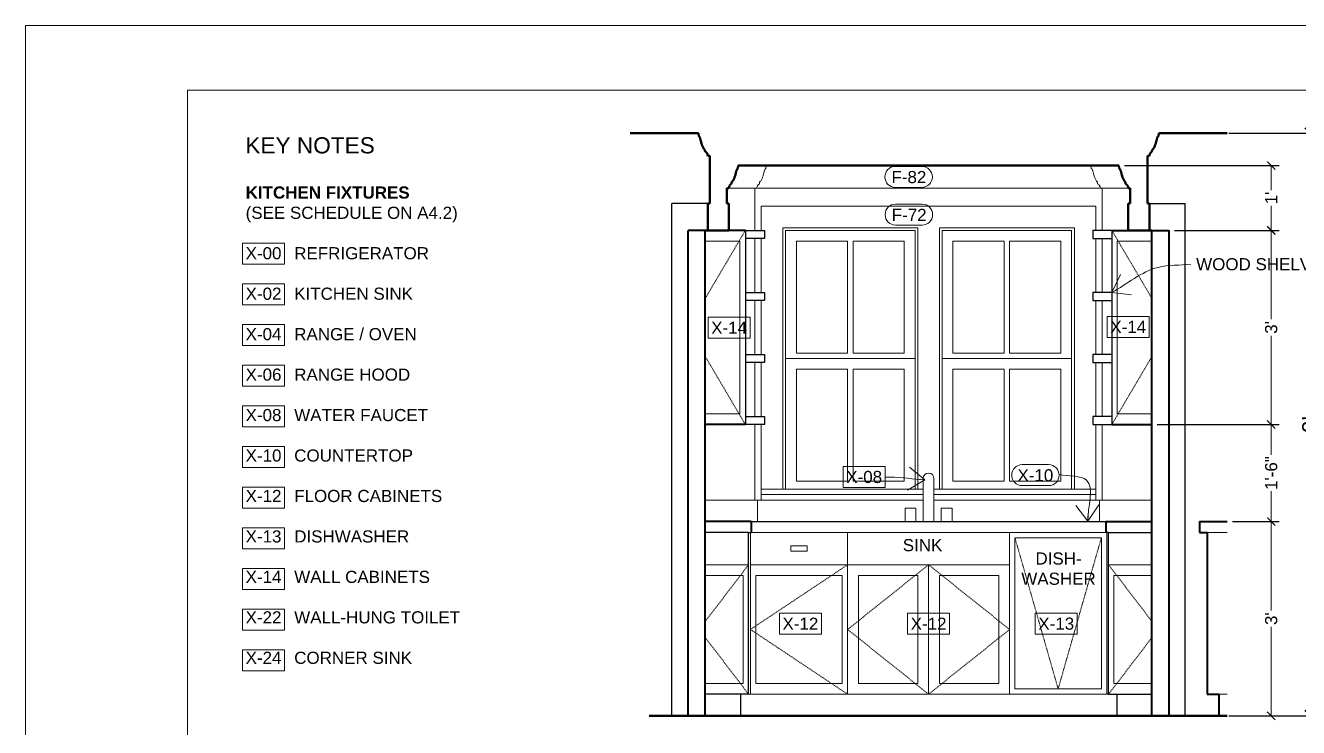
# Model space of a CAD drawing. Header units: inches. Extents: x -4969 to 16721, y 2489 to 24693.
# Drawn here: x 2466 to 2701.8, y 4000.3 to 4130.5 of the extents above; entities that cross this region are included whole.
import ezdxf

# ---------------------------------------------------------------- set-up
doc = ezdxf.new("R2010")
doc.units = ezdxf.units.IN
doc.header["$MEASUREMENT"] = 0
doc.linetypes.add('DASHED2', pattern=[0.375, 0.25, -0.125])
doc.layers.get('0').update_dxf_attribs({"lineweight": 5})
doc.layers.add('0-NPLT', color=1, linetype='Continuous', plot=False)
for name, color, linetype, lineweight in [('1', 1, 'Continuous', 9), ('2', 6, 'Continuous', 20), ('3', 3, 'Continuous', 30), ('4', 2, 'Continuous', 40), ('5', 4, 'Continuous', 50), ('A-DIMSx', 7, 'Continuous', 9), ('A-SYMB', 7, 'Continuous', 20), ('A-TEXTx', 7, 'Continuous', 20)]:
    doc.layers.add(name, color=color, linetype=linetype, lineweight=lineweight)
doc.styles.get("Standard").update_dxf_attribs({"font": 'Arial.ttf'})
doc.dimstyles.get("Standard").update_dxf_attribs({"dimtxt": 3, "dimasz": 2, "dimexe": 0.03125, "dimexo": 0.0625, "dimgap": 0.03125, "dimtad": 0, "dimtoh": 1, "dimdec": 4, "dimlfac": 0.99985, "dimzin": 0, "dimdsep": 46, "dimlunit": 4, "dimtxsty": 'Standard', "dimblk": 'ARCHTICK', "dimblk1": 'ARCHTICK', "dimblk2": 'ARCHTICK', "dimcen": 0.09, "dimclrt": 256, "dimadec": 0, "dimazin": 0, "dimtfac": 1, "dimtdec": 4, "dimtofl": 0, "dimtmove": 0, "dimatfit": 3, "dimfxl": 1, "dimtolj": 1, "dimtzin": 0, "dimarcsym": 0})

# ---------------------------------------------------------------- blocks, each defined once
blk = doc.blocks.new('CALLOUT - EQUIPMENT')
at = {"layer": 'A-SYMB', "lineweight": 20, "ltscale": 0.1}
for p, q in [((6507.92, 5642.87), (6523.51, 5642.87)), ((6507.92, 5635.08), (6507.92, 5642.87)), ((6523.51, 5635.08), (6523.51, 5642.87)), ((6523.51, 5635.08), (6507.92, 5635.08))]:
    blk.add_line(p, q, dxfattribs=at)
blk = doc.blocks.new('BORDER 11X17')
at = {"layer": '0-NPLT', "lineweight": 9, "ltscale": 0.1}
blk.add_lwpolyline([(29864.74, -10461.77), (29048.74, -10461.77), (29048.74, -10989.77), (29864.74, -10989.77), (29864.74, -10461.77)], dxfattribs=at)
blk.add_lwpolyline([(29792.74, -10473.77), (29078.74, -10473.77), (29078.74, -10977.77), (29792.74, -10977.77)], close=True, dxfattribs=at)
blk = doc.blocks.new('_ArchTick')
at = {"color": 0, "linetype": 'ByBlock', "lineweight": 0, "const_width": 0.15}
blk.add_lwpolyline([(-0.5, -0.5), (0.5, 0.5)], dxfattribs=at)
blk = doc.blocks.new('*D628')
at = {"layer": 'A-DIMSx', "color": 0, "lineweight": -2, "ltscale": 0.1, "transparency": 16777216}
for p, q in [((2691.58, 4038.5), (2698.28, 4038.5)), ((2691.58, 4002.5), (2698.28, 4002.5))]:
    blk.add_line(p, q, dxfattribs=at)
at = {"layer": 'A-DIMSx', "color": 0, "lineweight": 5, "ltscale": 0.1, "transparency": 16777216}
for p, q in [((2696.78, 4038.5), (2696.78, 4022.04)), ((2696.78, 4002.5), (2696.78, 4018.97))]:
    blk.add_line(p, q, dxfattribs=at)
at = {"layer": 'Defpoints', "color": 0, "ltscale": 0.1, "transparency": 16777216}
for p in [(2690.58, 4038.5), (2696.78, 4038.5), (2690.58, 4002.5)]:
    blk.add_point(p, dxfattribs=at)
at = {"layer": 'A-DIMSx', "color": 0, "lineweight": 5, "ltscale": 0.1, "transparency": 16777216, "xscale": 1.5, "yscale": 1.5, "zscale": 1.5}
for p, rotation in [((2696.78, 4038.5), 90), ((2696.78, 4002.5), 270)]:
    blk.add_blockref('_ArchTick', p, dxfattribs=dict(at, rotation=rotation))
at = {"layer": 'A-DIMSx', "ltscale": 0.1, "transparency": 16777216, "insert": (2696.78, 4020.5), "char_height": 2.25, "attachment_point": 5, "rotation": 90}
blk.add_mtext("\\A1;3'", dxfattribs=at)
blk = doc.blocks.new('*D629')
at = {"layer": 'A-DIMSx', "color": 0, "lineweight": -2, "ltscale": 0.1, "transparency": 16777216}
for p, q in [((2675.67, 4056.5), (2698.28, 4056.5)), ((2689.6, 4038.5), (2698.28, 4038.5))]:
    blk.add_line(p, q, dxfattribs=at)
at = {"layer": 'A-DIMSx', "color": 0, "lineweight": 5, "ltscale": 0.1, "transparency": 16777216}
for p, q in [((2696.78, 4056.5), (2696.78, 4050.89)), ((2696.78, 4038.5), (2696.78, 4044.12))]:
    blk.add_line(p, q, dxfattribs=at)
at = {"layer": 'Defpoints', "color": 0, "ltscale": 0.1, "transparency": 16777216}
for p in [(2674.67, 4056.5), (2696.78, 4056.5), (2688.6, 4038.5)]:
    blk.add_point(p, dxfattribs=at)
at = {"layer": 'A-DIMSx', "color": 0, "lineweight": 5, "ltscale": 0.1, "transparency": 16777216, "xscale": 1.5, "yscale": 1.5, "zscale": 1.5}
for p, rotation in [((2696.78, 4056.5), 90), ((2696.78, 4038.5), 270)]:
    blk.add_blockref('_ArchTick', p, dxfattribs=dict(at, rotation=rotation))
at = {"layer": 'A-DIMSx', "ltscale": 0.1, "transparency": 16777216, "insert": (2696.78, 4047.5), "char_height": 2.25, "attachment_point": 5, "rotation": 90}
blk.add_mtext('\\A1;1\'-6"', dxfattribs=at)
blk = doc.blocks.new('*D630')
at = {"layer": 'A-DIMSx', "color": 0, "lineweight": -2, "ltscale": 0.1, "transparency": 16777216}
for p, q in [((2678.86, 4092.5), (2698.28, 4092.5)), ((2675.67, 4056.5), (2698.28, 4056.5))]:
    blk.add_line(p, q, dxfattribs=at)
at = {"layer": 'A-DIMSx', "color": 0, "lineweight": 5, "ltscale": 0.1, "transparency": 16777216}
for p, q in [((2696.78, 4092.5), (2696.78, 4076.04)), ((2696.78, 4056.5), (2696.78, 4072.97))]:
    blk.add_line(p, q, dxfattribs=at)
at = {"layer": 'Defpoints', "color": 0, "ltscale": 0.1, "transparency": 16777216}
for p in [(2677.86, 4092.5), (2696.78, 4092.5), (2674.67, 4056.5)]:
    blk.add_point(p, dxfattribs=at)
at = {"layer": 'A-DIMSx', "color": 0, "lineweight": 5, "ltscale": 0.1, "transparency": 16777216, "xscale": 1.5, "yscale": 1.5, "zscale": 1.5}
for p, rotation in [((2696.78, 4092.5), 90), ((2696.78, 4056.5), 270)]:
    blk.add_blockref('_ArchTick', p, dxfattribs=dict(at, rotation=rotation))
at = {"layer": 'A-DIMSx', "ltscale": 0.1, "transparency": 16777216, "insert": (2696.78, 4074.5), "char_height": 2.25, "attachment_point": 5, "rotation": 90}
blk.add_mtext("\\A1;3'", dxfattribs=at)
blk = doc.blocks.new('CALLOUT - FINISHES')
at = {"layer": 'A-SYMB', "lineweight": 20, "ltscale": 0.1}
for p, q in [((6510.71, 5650.46), (6520.5, 5650.46)), ((6520.5, 5642.67), (6510.71, 5642.67))]:
    blk.add_line(p, q, dxfattribs=at)
for centre, start, end in [((6510.71, 5646.57), 90, 270), ((6520.5, 5646.57), 270, 90)]:
    blk.add_arc(centre, 3.9, start, end, dxfattribs=at)
blk = doc.blocks.new('*D632')
at = {"layer": 'A-DIMSx', "color": 0, "lineweight": -2, "ltscale": 0.25, "transparency": 16777216}
for p, q in [((2669.58, 4104.5), (2698.28, 4104.5)), ((2678.86, 4092.5), (2698.28, 4092.5))]:
    blk.add_line(p, q, dxfattribs=at)
at = {"layer": 'A-DIMSx', "color": 0, "lineweight": 5, "ltscale": 0.25, "transparency": 16777216}
for p, q in [((2696.78, 4104.5), (2696.78, 4099.93)), ((2696.78, 4092.5), (2696.78, 4097.07))]:
    blk.add_line(p, q, dxfattribs=at)
at = {"layer": 'Defpoints', "color": 0, "ltscale": 0.25, "transparency": 16777216}
for p in [(2668.58, 4104.5), (2696.78, 4104.5), (2677.86, 4092.5)]:
    blk.add_point(p, dxfattribs=at)
at = {"layer": 'A-DIMSx', "color": 0, "lineweight": 5, "ltscale": 0.25, "transparency": 16777216, "xscale": 1.5, "yscale": 1.5, "zscale": 1.5}
for p, rotation in [((2696.78, 4104.5), 90), ((2696.78, 4092.5), 270)]:
    blk.add_blockref('_ArchTick', p, dxfattribs=dict(at, rotation=rotation))
at = {"layer": 'A-DIMSx', "ltscale": 0.25, "transparency": 16777216, "insert": (2696.78, 4098.5), "char_height": 2.25, "attachment_point": 5, "rotation": 90}
blk.add_mtext("\\A1;1'", dxfattribs=at)
blk = doc.blocks.new('*D633')
at = {"color": 0, "lineweight": -2, "ltscale": 0.25, "transparency": 16777216}
for p, q in [((2688.92, 4110.5), (2704.06, 4110.5)), ((2704.03, 4110.5), (2704.03, 4057.91)), ((2704.03, 4002.5), (2704.03, 4055.09)), ((2688.92, 4002.5), (2704.06, 4002.5))]:
    blk.add_line(p, q, dxfattribs=at)
at = {"layer": 'Defpoints', "color": 0, "ltscale": 0.25, "transparency": 16777216}
for p in [(2688.86, 4110.5), (2688.86, 4002.5), (2704.03, 4002.5)]:
    blk.add_point(p, dxfattribs=at)
at = {"color": 0, "lineweight": -2, "ltscale": 0.25, "transparency": 16777216, "xscale": 2, "yscale": 2, "zscale": 2}
for p, rotation in [((2704.03, 4110.5), 90), ((2704.03, 4002.5), 270)]:
    blk.add_blockref('_ArchTick', p, dxfattribs=dict(at, rotation=rotation))
at = {"ltscale": 0.25, "transparency": 16777216, "insert": (2704.03, 4056.5), "char_height": 3, "attachment_point": 5, "rotation": 90}
blk.add_mtext("\\A1;9'", dxfattribs=at)

msp = doc.modelspace()

# ---------------------------------------------------------------- linework, layer by layer
at = {"ltscale": 0.25}
msp.add_line((2687.0490596, 4006.5008975), (2688.6046383, 4006.5008975), dxfattribs=at)
at = {"layer": '1'}
for p, q in [((2603.1723538, 4103.9451077), (2603.2253087, 4104.5008975)), ((2663.4455325, 4103.9451077), (2663.3925776, 4104.5008975)), ((2602.0100007, 4101.1587102), (2602.0100007, 4101.4316501)), ((2664.6078856, 4101.1587102), (2664.6078856, 4101.4316501)), ((2601.1282264, 4100.3298313), (2601.4997442, 4100.3298313)), ((2665.1181421, 4100.3298313), (2601.4997442, 4100.3298313)), ((2665.4896599, 4100.3298313), (2665.1181421, 4100.3298313)), ((2664.3089148, 4096.9836703), (2602.3089292, 4096.9991261)), ((2602.3089736, 4096.9836703), (2602.3089736, 4092.5008975)), ((2664.3089148, 4096.9836703), (2664.3089148, 4092.5008975)), ((2631.3089148, 4092.9966543), (2606.3089148, 4092.9952411)), ((2606.3089148, 4092.9952411), (2606.3089148, 4044.5009481)), ((2631.3089148, 4092.9966543), (2631.3089148, 4044.500927)), ((2660.3089148, 4092.9966543), (2635.3089148, 4092.9952411)), ((2635.3089148, 4092.9952411), (2635.3089148, 4044.5009481)), ((2660.3089148, 4092.9966543), (2660.3089148, 4044.500927)), ((2602.3089736, 4091.0008975), (2602.3089736, 4081.0008975)), ((2608.8089148, 4069.7457919), (2608.8089148, 4090.4957919)), ((2618.3089148, 4090.4957919), (2608.8089148, 4090.4957919)), ((2618.3089148, 4069.7457919), (2618.3089148, 4090.4957919)), ((2619.3089148, 4069.7457919), (2619.3089148, 4090.4957919)), ((2628.8089148, 4090.4957919), (2619.3089148, 4090.4957919)), ((2628.8089148, 4069.7457919), (2628.8089148, 4090.4957919)), ((2637.8089148, 4069.7457919), (2637.8089148, 4090.4957919)), ((2647.3089148, 4090.4957919), (2637.8089148, 4090.4957919)), ((2647.3089148, 4069.7457919), (2647.3089148, 4090.4957919)), ((2648.3089148, 4069.7457919), (2648.3089148, 4090.4957919)), ((2657.8089148, 4090.4957919), (2648.3089148, 4090.4957919)), ((2657.8089148, 4069.7457919), (2657.8089148, 4090.4957919)), ((2664.3089148, 4091.0008975), (2664.3089148, 4081.0008975)), ((2602.3089736, 4079.5008975), (2602.3089736, 4069.5008975)), ((2664.3089148, 4079.5008975), (2664.3089148, 4069.5008975)), ((2630.8088729, 4068.7464597), (2606.808873, 4068.7451242)), ((2608.8089148, 4069.7457919), (2618.3089148, 4069.7457919)), ((2619.3089148, 4069.7457919), (2628.8089148, 4069.7457919)), ((2659.8088729, 4068.7464597), (2635.808873, 4068.7451242)), ((2637.8089148, 4069.7457919), (2647.3089148, 4069.7457919)), ((2648.3089148, 4069.7457919), (2657.8089148, 4069.7457919)), ((2602.3089736, 4068.0008975), (2602.3089736, 4058.0008975)), ((2618.3089148, 4066.7457919), (2608.8089148, 4066.7457919)), ((2608.8089148, 4045.9957919), (2608.8089148, 4066.7457919)), ((2618.3089148, 4045.9957919), (2618.3089148, 4066.7457919)), ((2628.8089148, 4066.7457919), (2619.3089148, 4066.7457919)), ((2619.3089148, 4045.9957919), (2619.3089148, 4066.7457919)), ((2628.8089148, 4045.9957919), (2628.8089148, 4066.7457919)), ((2647.3089148, 4066.7457919), (2637.8089148, 4066.7457919)), ((2637.8089148, 4045.9957919), (2637.8089148, 4066.7457919)), ((2647.3089148, 4045.9957919), (2647.3089148, 4066.7457919)), ((2657.8089148, 4066.7457919), (2648.3089148, 4066.7457919)), ((2648.3089148, 4045.9957919), (2648.3089148, 4066.7457919)), ((2657.8089148, 4045.9957919), (2657.8089148, 4066.7457919)), ((2664.3089148, 4068.0008975), (2664.3089148, 4058.0008975)), ((2602.3089736, 4056.5008975), (2602.3089736, 4043.5009586)), ((2664.3089148, 4056.5008975), (2664.3089148, 4043.5009586)), ((2608.8089148, 4045.9957919), (2618.3089148, 4045.9957919)), ((2619.3089148, 4045.9957919), (2628.8089148, 4045.9957919)), ((2637.8089148, 4045.9957919), (2647.3089148, 4045.9957919)), ((2648.3089148, 4045.9957919), (2657.8089148, 4045.9957919)), ((2632.3089442, 4042.5008975), (2601.6282264, 4042.5008975)), ((2601.6282264, 4042.5008975), (2601.6282264, 4038.5008975)), ((2632.3089442, 4043.5009586), (2602.3089736, 4043.5009586)), ((2602.3089736, 4043.5009586), (2602.3089736, 4042.5008975)), ((2634.3089442, 4043.5009586), (2664.3089148, 4043.5009586)), ((2634.3089442, 4042.5008975), (2664.9896621, 4042.5008975)), ((2664.3089148, 4043.5009586), (2664.3089148, 4042.5008975)), ((2664.9896621, 4042.5008975), (2664.9896621, 4038.5008975)), ((2618.3089453, 4030.5008975), (2600.3089453, 4030.5008975)), ((2618.3089453, 4030.5008975), (2648.3089432, 4030.5008975))]:
    msp.add_line(p, q, dxfattribs=at)
at = {"layer": '1', "linetype": 'DASHED2', "ltscale": 0.25}
for p, q in [((2591.9431975, 4079.9009), (2599.3678187, 4092.5008975)), ((2674.6746909, 4079.9009), (2667.2500697, 4092.5008975)), ((2599.3678187, 4056.5008975), (2591.9431975, 4069.1008949)), ((2667.2500697, 4056.5008975), (2674.6746909, 4069.1008949)), ((2657.3089432, 4007.5008975), (2649.3089432, 4035.5008975)), ((2657.3089432, 4007.5008975), (2665.3089432, 4035.5008975)), ((2591.9431975, 4020.0102312), (2599.9627502, 4030.5008975)), ((2600.3089453, 4018.5008975), (2618.3089453, 4030.5008975)), ((2618.3089453, 4018.5008975), (2633.3089442, 4030.5008975)), ((2648.3089432, 4018.5008975), (2633.3089442, 4030.5008975)), ((2674.6746909, 4020.0102312), (2666.6551383, 4030.5008975)), ((2591.9431975, 4016.9915637), (2599.9627502, 4006.5008975)), ((2600.3089453, 4018.5008975), (2618.3089453, 4006.5008975)), ((2618.3089453, 4018.5008975), (2633.3089442, 4006.5008975)), ((2648.3089432, 4018.5008975), (2633.3089442, 4006.5008975)), ((2674.6746909, 4016.9915637), (2666.6551383, 4006.5008975))]:
    msp.add_line(p, q, dxfattribs=at)
at = {"layer": '1', "ltscale": 0.25}
for p, q in [((2632.3089442, 4046.5008975), (2632.3089442, 4044.5008975)), ((2634.3089442, 4046.5008975), (2634.3089442, 4044.5008975)), ((2632.3089442, 4038.5008975), (2632.3089442, 4044.5008975)), ((2634.3089442, 4038.5008975), (2634.3089442, 4044.5008975)), ((2628.9600976, 4038.5008975), (2628.9600976, 4041.0008975)), ((2628.9600976, 4041.0008975), (2630.9600976, 4041.0008975)), ((2630.9600976, 4038.5008975), (2630.9600976, 4041.0008975)), ((2635.6577909, 4038.5008975), (2635.6577909, 4041.0008975)), ((2635.6577909, 4041.0008975), (2637.6577909, 4041.0008975)), ((2637.6577909, 4038.5008975), (2637.6577909, 4041.0008975)), ((2600.3089453, 4006.5008975), (2600.3089453, 4036.5008975)), ((2618.3089453, 4006.5008975), (2618.3089453, 4036.5008975)), ((2648.3089432, 4006.5008975), (2648.3089432, 4036.5008975)), ((2666.3089432, 4006.5008975), (2666.3089432, 4036.5008975)), ((2591.9431975, 4028.5008975), (2598.9627502, 4028.5008975)), ((2598.9627502, 4028.5008975), (2598.9627502, 4008.5008975)), ((2633.3089432, 4006.5008975), (2633.3089442, 4030.5008975)), ((2674.6746909, 4028.5008975), (2667.6551383, 4028.5008975)), ((2667.6551383, 4028.5008975), (2667.6551383, 4008.5008975)), ((2598.9627502, 4008.5008975), (2591.9431975, 4008.5008975)), ((2667.6551383, 4008.5008975), (2674.6746909, 4008.5008975))]:
    msp.add_line(p, q, dxfattribs=at)
for points in [[(2591.9431975, 4058.5008975), (2598.3678187, 4058.5008975), (2598.3678187, 4090.5008975), (2591.9431975, 4090.5008975)], [(2674.6746909, 4058.5008975), (2668.2500697, 4058.5008975), (2668.2500697, 4090.5008975), (2674.6746909, 4090.5008975)]]:
    msp.add_lwpolyline(points, dxfattribs=at)
for points in [[(2665.3089432, 4035.5008975), (2649.3089432, 4035.5008975), (2649.3089432, 4007.5008975), (2665.3089432, 4007.5008975)], [(2601.3089453, 4028.5008975), (2617.3089453, 4028.5008975), (2617.3089453, 4008.5008975), (2601.3089453, 4008.5008975)], [(2620.3089453, 4028.5008975), (2631.3089453, 4028.5008975), (2631.3089453, 4008.5008975), (2620.3089453, 4008.5008975)], [(2646.3089432, 4028.5008975), (2635.3089432, 4028.5008975), (2635.3089432, 4008.5008975), (2646.3089432, 4008.5008975)]]:
    msp.add_lwpolyline(points, close=True, dxfattribs=at)
at = {"layer": '1', "ltscale": 0.25, "flags": 128}
msp.add_lwpolyline([(2610.8089453, 4034.0008975), (2607.8089453, 4034.0008975), (2607.8089453, 4033.0008975), (2610.8089453, 4033.0008975), (2610.8089453, 4034.0008975)], dxfattribs=at)
at = {"layer": '1', "ltscale": 0.25}
msp.add_arc((2633.3089442, 4046.5008975), 1, 0, 180, dxfattribs=at)
at = {"layer": '1'}
for points, knots in [([(2602.0100007, 4101.4316501), (2602.1129619, 4101.5447525), (2602.217929, 4101.6634598), (2602.3595681, 4101.8656776), (2602.4785785, 4102.1064819), (2602.5655101, 4102.3679646), (2602.6518222, 4102.6432573), (2602.7331147, 4102.9322105), (2602.8090022, 4103.2177347), (2602.8744105, 4103.4853801), (2602.9431044, 4103.7181175), (2603.026931, 4103.9163552), (2603.1723538, 4103.9451077)], [0.02252924258, 0.02252924258, 0.02252924258, 0.02252924258, 0.0848948356, 0.16525381449, 0.24407818869, 0.32590546439, 0.41317453746, 0.50401511078, 0.5962486035, 0.67928693936, 0.75221584643, 0.99170471556, 0.99170471556, 0.99170471556, 0.99170471556]), ([(2664.6078856, 4101.4316501), (2664.5049244, 4101.5447525), (2664.3999574, 4101.6634598), (2664.2583182, 4101.8656776), (2664.1393078, 4102.1064819), (2664.0523762, 4102.3679646), (2663.9660641, 4102.6432573), (2663.8847716, 4102.9322105), (2663.8088841, 4103.2177347), (2663.7434759, 4103.4853801), (2663.6747819, 4103.7181175), (2663.5909553, 4103.9163552), (2663.4455325, 4103.9451077)], [0.02252924258, 0.02252924258, 0.02252924258, 0.02252924258, 0.0848948356, 0.16525381449, 0.24407818869, 0.32590546439, 0.41317453746, 0.50401511078, 0.5962486035, 0.67928693936, 0.75221584643, 0.99170471556, 0.99170471556, 0.99170471556, 0.99170471556]), ([(2601.4997442, 4100.3298313), (2601.5149367, 4100.4496415), (2601.533375, 4100.571332), (2601.6019826, 4100.7472677), (2601.706229, 4100.897522), (2601.8311418, 4101.0102629), (2602.0100007, 4101.1587102)], [0.04595771603, 0.04595771603, 0.04595771603, 0.04595771603, 0.20058811132, 0.3838219169, 0.55899294445, 0.94144460866, 0.94144460866, 0.94144460866, 0.94144460866]), ([(2665.1181421, 4100.3298313), (2665.1029496, 4100.4496415), (2665.0845113, 4100.571332), (2665.0159037, 4100.7472677), (2664.9116573, 4100.897522), (2664.7867446, 4101.0102629), (2664.6078856, 4101.1587102)], [0.04595771603, 0.04595771603, 0.04595771603, 0.04595771603, 0.20058811132, 0.3838219169, 0.55899294445, 0.94144460866, 0.94144460866, 0.94144460866, 0.94144460866])]:
    msp.add_open_spline(points, degree=3, knots=knots, dxfattribs=at)
at = {"layer": '2'}
for p, q in [((2596.3147154, 4100.3298313), (2601.1282264, 4100.3298313)), ((2601.1282264, 4092.5008975), (2601.1282264, 4100.3298313)), ((2670.303171, 4100.3298313), (2665.4896599, 4100.3298313)), ((2665.4896621, 4092.5008975), (2665.4896621, 4100.3298313)), ((2630.8089148, 4092.496626), (2606.8089148, 4092.4952694)), ((2606.8089148, 4092.4952694), (2606.8089148, 4044.5009481)), ((2630.8089148, 4092.496626), (2630.8089148, 4044.500927)), ((2659.8089148, 4092.496626), (2635.8089148, 4092.4952694)), ((2635.8089148, 4092.4952694), (2635.8089148, 4044.5009481)), ((2659.8089148, 4092.496626), (2659.8089148, 4044.500927)), ((2601.1282264, 4091.0008975), (2601.1282264, 4081.0008975)), ((2665.4896621, 4091.0008975), (2665.4896621, 4081.0008975)), ((2601.1282264, 4079.5008975), (2601.1282264, 4069.5008975)), ((2665.4896621, 4079.5008975), (2665.4896621, 4069.5008975)), ((2601.1282264, 4068.0008975), (2601.1282264, 4058.0008975)), ((2665.4896621, 4068.0008975), (2665.4896621, 4058.0008975)), ((2601.1282264, 4056.5008975), (2601.1282264, 4042.5008975)), ((2665.4896621, 4056.5008975), (2665.4896621, 4042.5008975)), ((2601.6282264, 4042.5008975), (2591.9431975, 4042.5008975)), ((2632.3089442, 4044.5009239), (2602.3089736, 4044.5008975)), ((2634.3089442, 4044.5009239), (2664.3089148, 4044.5008975)), ((2664.9896621, 4042.5008975), (2674.6746909, 4042.5008975)), ((2591.9431975, 4036.5008975), (2666.1551383, 4036.5008975)), ((2684.9277393, 4036.5008975), (2688.6046383, 4036.5008975)), ((2599.9627502, 4030.5008975), (2591.9431975, 4030.5008975)), ((2666.6551383, 4030.5008975), (2674.6746909, 4030.5008975)), ((2599.9627502, 4006.5008975), (2612.3089453, 4006.5008975)), ((2654.3089432, 4006.5008975), (2612.3089453, 4006.5008975)), ((2666.6551383, 4006.5008975), (2654.3089432, 4006.5008975))]:
    msp.add_line(p, q, dxfattribs=at)
at = {"layer": '3'}
for p, q in [((2585.761217, 4002.5008975), (2585.761217, 4097.5008975)), ((2592.386217, 4097.5008975), (2585.761217, 4097.5008975)), ((2674.2316714, 4097.5008975), (2680.8566714, 4097.5008975)), ((2680.8566714, 4002.5008975), (2680.8566714, 4097.5008975)), ((2599.3678187, 4092.5008975), (2599.3678187, 4056.5008975)), ((2667.2500697, 4092.5008975), (2667.2500697, 4056.5008975)), ((2591.9431975, 4038.5008975), (2666.1551383, 4038.5008975)), ((2599.9627502, 4036.5008975), (2591.9431975, 4036.5008975)), ((2599.9627502, 4006.5008975), (2599.9627502, 4036.5008975)), ((2599.9627502, 4036.5008975), (2600.4627502, 4036.5008975)), ((2666.6551383, 4036.5008975), (2666.1551383, 4036.5008975)), ((2666.6551383, 4006.5008975), (2666.6551383, 4036.5008975)), ((2666.6551383, 4036.5008975), (2674.6746909, 4036.5008975)), ((2599.9627502, 4006.5008975), (2591.9431975, 4006.5008975)), ((2598.4627502, 4006.5008975), (2598.4627502, 4002.5008975)), ((2666.6551383, 4006.5008975), (2674.6746909, 4006.5008975)), ((2668.1551383, 4006.5008975), (2668.1551383, 4002.5008975))]:
    msp.add_line(p, q, dxfattribs=at)
for points in [[(2599.3678187, 4092.5008975), (2602.8825374, 4092.5008975), (2602.8825374, 4091.0008975), (2599.3678187, 4091.0008975)], [(2667.2500697, 4092.5008975), (2663.7353511, 4092.5008975), (2663.7353511, 4091.0008975), (2667.2500697, 4091.0008975)], [(2599.3678187, 4081.0008975), (2602.8825374, 4081.0008975), (2602.8825374, 4079.5008975), (2599.3678187, 4079.5008975)], [(2667.2500697, 4081.0008975), (2663.7353511, 4081.0008975), (2663.7353511, 4079.5008975), (2667.2500697, 4079.5008975)], [(2599.3678187, 4069.5008975), (2602.8825374, 4069.5008975), (2602.8825374, 4068.0008975), (2599.3678187, 4068.0008975)], [(2667.2500697, 4069.5008975), (2663.7353511, 4069.5008975), (2663.7353511, 4068.0008975), (2667.2500697, 4068.0008975)], [(2599.3678187, 4058.0008975), (2602.8825374, 4058.0008975), (2602.8825374, 4056.5008975), (2599.3678187, 4056.5008975)], [(2667.2500697, 4058.0008975), (2663.7353511, 4058.0008975), (2663.7353511, 4056.5008975), (2667.2500697, 4056.5008975)]]:
    msp.add_lwpolyline(points, dxfattribs=at)
at = {"layer": '4'}
for p, q in [((2588.761217, 4002.5008975), (2588.761217, 4092.5008975)), ((2591.9431975, 4092.5008975), (2588.761217, 4092.5008975)), ((2591.9431975, 4002.5008975), (2591.9431975, 4092.5008975)), ((2599.3678187, 4092.5008975), (2596.3181975, 4092.5008975)), ((2667.2500697, 4092.5008975), (2670.2996909, 4092.5008975)), ((2674.6746909, 4002.5008975), (2674.6746909, 4092.5008975)), ((2674.6746909, 4092.5008975), (2677.8566714, 4092.5008975)), ((2677.8566714, 4002.5008975), (2677.8566714, 4092.5008975)), ((2599.3678187, 4056.5008975), (2591.9431975, 4056.5008975)), ((2667.2500697, 4056.5008975), (2674.6746909, 4056.5008975)), ((2600.4627502, 4038.5008975), (2591.9431975, 4038.5008975)), ((2600.4627502, 4038.5008975), (2600.4627502, 4036.5008975)), ((2666.1551383, 4038.5008975), (2666.1551383, 4036.5008975)), ((2666.1551383, 4038.5008975), (2674.6746909, 4038.5008975)), ((2683.5135257, 4038.5008975), (2688.6046383, 4038.5008975)), ((2683.5135257, 4038.5008975), (2683.5135257, 4036.5008975)), ((2683.5135257, 4036.5008975), (2684.9277393, 4036.5008975)), ((2684.9277393, 4036.5008975), (2684.9277393, 4006.5008975)), ((2684.9277393, 4006.5008975), (2687.0490596, 4006.5008975)), ((2687.0490596, 4006.5008975), (2687.0490596, 4002.5008975))]:
    msp.add_line(p, q, dxfattribs=at)
at = {"layer": '5'}
for p, q in [((2578.0132502, 4110.5008975), (2590.6641347, 4110.5008975)), ((2590.7170896, 4109.9451077), (2590.6641347, 4110.5008975)), ((2675.9007989, 4109.9451077), (2675.9537537, 4110.5008975)), ((2688.6046383, 4110.5008975), (2675.9537537, 4110.5008975)), ((2591.8794426, 4107.1587102), (2591.8794426, 4107.4316501)), ((2592.761217, 4106.3298313), (2592.3896992, 4106.3298313)), ((2592.761217, 4097.5008975), (2592.761217, 4106.3298313)), ((2673.8566714, 4097.5008975), (2673.8566714, 4106.3298313)), ((2673.8566714, 4106.3298313), (2674.2281893, 4106.3298313)), ((2674.7384458, 4107.1587102), (2674.7384458, 4107.4316501)), ((2597.987325, 4103.9451077), (2598.0402798, 4104.5008975)), ((2668.5776086, 4104.5008975), (2598.0402798, 4104.5008975)), ((2668.6305635, 4103.9451077), (2668.5776086, 4104.5008975)), ((2596.8249719, 4101.1587102), (2596.8249719, 4101.4316501)), ((2669.7929166, 4101.1587102), (2669.7929166, 4101.4316501)), ((2595.9431975, 4097.5008975), (2595.9431975, 4100.3298313)), ((2595.9431975, 4100.3298313), (2596.3147154, 4100.3298313)), ((2670.6746909, 4100.3298313), (2670.3031731, 4100.3298313)), ((2670.6746909, 4097.5008975), (2670.6746909, 4100.3298313)), ((2592.386217, 4092.5008975), (2592.386217, 4097.5008975)), ((2592.386217, 4097.5008975), (2592.761217, 4097.5008975)), ((2596.3181975, 4097.5008975), (2595.9431975, 4097.5008975)), ((2596.3181975, 4092.5008975), (2596.3181975, 4097.5008975)), ((2670.2996909, 4092.5008975), (2670.2996909, 4097.5008975)), ((2670.2996909, 4097.5008975), (2670.6746909, 4097.5008975)), ((2674.2316714, 4097.5008975), (2673.8566714, 4097.5008975)), ((2674.2316714, 4092.5008975), (2674.2316714, 4097.5008975)), ((2592.386217, 4092.5008975), (2591.9431975, 4092.5008975)), ((2592.386217, 4092.5008975), (2596.3181975, 4092.5008975)), ((2674.2316714, 4092.5008975), (2670.2996909, 4092.5008975)), ((2674.2316714, 4092.5008975), (2674.6746909, 4092.5008975)), ((2581.5476375, 4002.5008975), (2688.6046383, 4002.5008975))]:
    msp.add_line(p, q, dxfattribs=at)
for points, knots in [([(2591.8794426, 4107.4316501), (2591.7764814, 4107.5447525), (2591.6715144, 4107.6634598), (2591.5298753, 4107.8656776), (2591.4108649, 4108.1064819), (2591.3239332, 4108.3679646), (2591.2376212, 4108.6432573), (2591.1563287, 4108.9322105), (2591.0804412, 4109.2177347), (2591.0150329, 4109.4853801), (2590.946339, 4109.7181175), (2590.8625124, 4109.9163552), (2590.7170896, 4109.9451077)], [0.02252924258, 0.02252924258, 0.02252924258, 0.02252924258, 0.0848948356, 0.16525381449, 0.24407818869, 0.32590546439, 0.41317453746, 0.50401511078, 0.5962486035, 0.67928693936, 0.75221584643, 0.99170471556, 0.99170471556, 0.99170471556, 0.99170471556]), ([(2674.7384458, 4107.4316501), (2674.841407, 4107.5447525), (2674.946374, 4107.6634598), (2675.0880132, 4107.8656776), (2675.2070236, 4108.1064819), (2675.2939552, 4108.3679646), (2675.3802672, 4108.6432573), (2675.4615598, 4108.9322105), (2675.5374472, 4109.2177347), (2675.6028555, 4109.4853801), (2675.6715494, 4109.7181175), (2675.7553761, 4109.9163552), (2675.9007989, 4109.9451077)], [0.02252924258, 0.02252924258, 0.02252924258, 0.02252924258, 0.0848948356, 0.16525381449, 0.24407818869, 0.32590546439, 0.41317453746, 0.50401511078, 0.5962486035, 0.67928693936, 0.75221584643, 0.99170471556, 0.99170471556, 0.99170471556, 0.99170471556]), ([(2592.3896992, 4106.3298313), (2592.3745066, 4106.4496415), (2592.3560684, 4106.571332), (2592.2874608, 4106.7472677), (2592.1832144, 4106.897522), (2592.0583016, 4107.0102629), (2591.8794426, 4107.1587102)], [0.04595771603, 0.04595771603, 0.04595771603, 0.04595771603, 0.20058811132, 0.3838219169, 0.55899294445, 0.94144460866, 0.94144460866, 0.94144460866, 0.94144460866]), ([(2674.2281893, 4106.3298313), (2674.2433818, 4106.4496415), (2674.26182, 4106.571332), (2674.3304277, 4106.7472677), (2674.4346741, 4106.897522), (2674.5595868, 4107.0102629), (2674.7384458, 4107.1587102)], [0.04595771603, 0.04595771603, 0.04595771603, 0.04595771603, 0.20058811132, 0.3838219169, 0.55899294445, 0.94144460866, 0.94144460866, 0.94144460866, 0.94144460866]), ([(2596.8249719, 4101.4316501), (2596.9279331, 4101.5447525), (2597.0329001, 4101.6634598), (2597.1745393, 4101.8656776), (2597.2935496, 4102.1064819), (2597.3804813, 4102.3679646), (2597.4667933, 4102.6432573), (2597.5480859, 4102.9322105), (2597.6239733, 4103.2177347), (2597.6893816, 4103.4853801), (2597.7580755, 4103.7181175), (2597.8419022, 4103.9163552), (2597.987325, 4103.9451077)], [0.02252924258, 0.02252924258, 0.02252924258, 0.02252924258, 0.0848948356, 0.16525381449, 0.24407818869, 0.32590546439, 0.41317453746, 0.50401511078, 0.5962486035, 0.67928693936, 0.75221584643, 0.99170471556, 0.99170471556, 0.99170471556, 0.99170471556]), ([(2669.7929166, 4101.4316501), (2669.6899554, 4101.5447525), (2669.5849883, 4101.6634598), (2669.4433492, 4101.8656776), (2669.3243388, 4102.1064819), (2669.2374072, 4102.3679646), (2669.1510951, 4102.6432573), (2669.0698026, 4102.9322105), (2668.9939151, 4103.2177347), (2668.9285068, 4103.4853801), (2668.8598129, 4103.7181175), (2668.7759863, 4103.9163552), (2668.6305635, 4103.9451077)], [0.02252924258, 0.02252924258, 0.02252924258, 0.02252924258, 0.0848948356, 0.16525381449, 0.24407818869, 0.32590546439, 0.41317453746, 0.50401511078, 0.5962486035, 0.67928693936, 0.75221584643, 0.99170471556, 0.99170471556, 0.99170471556, 0.99170471556]), ([(2596.3147154, 4100.3298313), (2596.3299079, 4100.4496415), (2596.3483461, 4100.571332), (2596.4169538, 4100.7472677), (2596.5212002, 4100.897522), (2596.6461129, 4101.0102629), (2596.8249719, 4101.1587102)], [0.04595771603, 0.04595771603, 0.04595771603, 0.04595771603, 0.20058811132, 0.3838219169, 0.55899294445, 0.94144460866, 0.94144460866, 0.94144460866, 0.94144460866]), ([(2670.3031731, 4100.3298313), (2670.2879806, 4100.4496415), (2670.2695423, 4100.571332), (2670.2009347, 4100.7472677), (2670.0966883, 4100.897522), (2669.9717755, 4101.0102629), (2669.7929166, 4101.1587102)], [0.04595771603, 0.04595771603, 0.04595771603, 0.04595771603, 0.20058811132, 0.3838219169, 0.55899294445, 0.94144460866, 0.94144460866, 0.94144460866, 0.94144460866])]:
    msp.add_open_spline(points, degree=3, knots=knots, dxfattribs=at)

# ---------------------------------------------------------------- block references
at = {"ltscale": 0.1}
msp.add_blockref('BORDER 11X17', (-26582.7391542, 14592.2729885), dxfattribs=at)
at = {"layer": '2', "ltscale": 0.25, "yscale": 0.5, "zscale": 0.5}
for name, p, xscale in [('CALLOUT - FINISHES', (-628.197244, 1279.1309285), 0.5), ('CALLOUT - FINISHES', (-628.1480696, 1272.1335461), 0.5), ('CALLOUT - EQUIPMENT', (-747.7543208, 1268.7109179), 0.5), ('CALLOUT - EQUIPMENT', (-747.7543208, 1261.1762744), 0.5), ('CALLOUT - EQUIPMENT', (5854.2123785, 1254.9615541), -0.5), ('CALLOUT - EQUIPMENT', (-587.5657514, 1255.1200766), 0.5), ('CALLOUT - EQUIPMENT', (-747.7543208, 1253.6400349), 0.5), ('CALLOUT - EQUIPMENT', (-747.7543208, 1246.0880397), 0.5), ('CALLOUT - EQUIPMENT', (-747.7543208, 1238.5533962), 0.5), ('CALLOUT - EQUIPMENT', (-747.7543208, 1231.0171568), 0.5), ('CALLOUT - EQUIPMENT', (-636.4770472, 1227.2798097), 0.5), ('CALLOUT - FINISHES', (-604.7039645, 1223.8327474), 0.5), ('CALLOUT - EQUIPMENT', (-747.7543208, 1223.4651615), 0.5), ('CALLOUT - EQUIPMENT', (-747.7543208, 1215.9305181), 0.5), ('CALLOUT - EQUIPMENT', (-747.7543208, 1208.3942786), 0.5), ('CALLOUT - EQUIPMENT', (-747.7543208, 1200.8422834), 0.5), ('CALLOUT - EQUIPMENT', (-648.2990995, 1200.0838607), 0.5), ('CALLOUT - EQUIPMENT', (-624.5485962, 1200.0838607), 0.5), ('CALLOUT - EQUIPMENT', (5914.8156101, 1200.0838607), -0.5), ('CALLOUT - EQUIPMENT', (-747.7543208, 1193.2902881), 0.5)]:
    msp.add_blockref(name, p, dxfattribs=dict(at, xscale=xscale))

# ---------------------------------------------------------------- texts
at = {"ltscale": 0.1, "insert": (2506.7307422, 4109.7708386), "char_height": 3, "width": 41.924802755, "attachment_point": 1}
msp.add_mtext('{KEY NOTES}', dxfattribs=at)
at = {"layer": 'A-SYMB', "ltscale": 0.5, "char_height": 2.25, "width": 1.821971046, "attachment_point": 5}
for s, insert in [('{F-82}', (2629.6602953, 4102.3717193)), ('{F-72}', (2629.7094698, 4095.3743369)), ('{X-14}', (2596.3548391, 4074.4476634)), ('{X-14}', (2670.2917879, 4074.6061859)), ('{X-08}', (2621.3804922, 4046.765919)), ('{X-10}', (2653.0924862, 4047.0735381)), ('{X-12}', (2609.5584398, 4019.56997)), ('{X-12}', (2633.3089432, 4019.56997)), ('X-13', (2656.9580708, 4019.56997))]:
    msp.add_mtext(s, dxfattribs=dict(at, insert=insert))
at = {"layer": 'A-TEXTx', "ltscale": 0.5, "insert": (2506.7872529, 4100.6409159), "char_height": 2.25, "width": 63.773871564, "attachment_point": 1}
msp.add_mtext('{\\fArial|b1|i0|c0|p34;KITCHEN FIXTURES \\P\\fArial|b0|i0|c0|p0;\\C152;(SEE SCHEDULE ON A4.2)\\P\\C142;\\P}X-00^IREFRIGERATOR^I^I\\P\\PX-02^IKITCHEN SINK^I^I^I\\P\\PX-04^IRANGE / OVEN^I^I\\P\\PX-06^IRANGE HOOD^I^I\\P\\PX-08^IWATER FAUCET\\P\\PX-10^ICOUNTERTOP\\P\\PX-12^IFLOOR CABINETS\\P\\PX-13^IDISHWASHER^I\\P\\PX-14^IWALL CABINETS^I\\P\\PX-22^IWALL-HUNG TOILET^I\\P\\PX-24^ICORNER SINK', dxfattribs=at)
at = {"layer": 'A-TEXTx', "ltscale": 0.25, "insert": (2682.8735472, 4086.2105895), "char_height": 2.25, "attachment_point": 4}
msp.add_mtext('WOOD SHELVES', dxfattribs=at)
at = {"layer": 'A-TEXTx', "ltscale": 0.25, "char_height": 2.25, "width": 2.578179876}
for s, insert, attachment_point in [('{\\fArial Unicode MS|b0|i0|c0|p0;SINK}', (2635.8554088, 4034.1198383), 6), ('{\\fArial Unicode MS|b0|i0|c0|p0;DISH-\\PWASHER}', (2657.3800932, 4029.7700412), 5)]:
    msp.add_mtext(s, dxfattribs=dict(at, insert=insert, attachment_point=attachment_point))

# ---------------------------------------------------------------- dimensions: what is measured, and where the dimension line sits
at = {"ltscale": 0.25}
dim = msp.add_linear_dim(base=(2704.0319937, 4002.5008975), p1=(2688.8580129, 4110.5008975), p2=(2688.8580129, 4002.5008975), angle=90, dimstyle='Standard', dxfattribs=at)
dim.commit()
dim.dimension.update_dxf_attribs({"geometry": '*D633', "text_midpoint": (2704.0319937, 4056.5008975)})
at = {"layer": 'A-DIMSx', "ltscale": 0.25}
dim = msp.add_linear_dim(base=(2696.7763228, 4104.5008975), p1=(2677.8566714, 4092.5008975), p2=(2668.5776086, 4104.5008975), angle=90, dimstyle='Standard', override={"dimtxt": 2.25, "dimasz": 1.5, "dimexe": 1.5, "dimexo": 1, "dimgap": 0.5, "dimlfac": -47.9928, "dimtmove": 1, "dimlwd": 5}, dxfattribs=at)
dim.commit()
dim.dimension.update_dxf_attribs({"geometry": '*D632', "text_midpoint": (2696.7763228, 4098.5008975)})
at = {"layer": 'A-DIMSx', "ltscale": 0.1}
for base, p1, p2, picture, middle in [((2696.7763228, 4092.5008975), (2674.6746909, 4056.5008975), (2677.8566714, 4092.5008975), '*D630', (2696.7763228, 4074.5008975)), ((2696.7763228, 4056.5008975), (2688.6046383, 4038.5008975), (2674.6746909, 4056.5008975), '*D629', (2696.7763228, 4047.5008975)), ((2696.7763228, 4038.5008975), (2690.5845872, 4002.5008975), (2690.5845872, 4038.5008975), '*D628', (2696.7763228, 4020.5008975))]:
    dim = msp.add_linear_dim(base=base, p1=p1, p2=p2, angle=90, dimstyle='Standard', override={"dimtxt": 2.25, "dimasz": 1.5, "dimexe": 1.5, "dimexo": 1, "dimgap": 0.5, "dimlfac": -47.9928, "dimlwd": 5}, dxfattribs=at)
    dim.commit()
    dim.dimension.update_dxf_attribs({"geometry": picture, "text_midpoint": middle})

# ---------------------------------------------------------------- leaders
at = {"layer": 'A-TEXTx', "path_type": 1, "annotation_type": 0, "has_hookline": 1, "hookline_direction": 0, "text_width": 25.2979195}
msp.add_leader([(2667.2500697, 4081.0008975), (2675.8099279, 4085.641886), (2681.8735472, 4086.2105895)], dimstyle='Standard', override={"dimasz": 3, "dimgap": 1, "dimldrblk": 'Open90', "dimlwd": -1}, dxfattribs=at)
at = {"layer": 'A-TEXTx', "path_type": 1}
for points in [[(2632.5906102, 4046.2184867), (2626.2052258, 4046.7611733), (2625.2776065, 4046.7677874)], [(2662.8180521, 4038.5671549), (2662.5430547, 4046.1982437), (2657.4936305, 4047.2113825)]]:
    msp.add_leader(points, dimstyle='Standard', override={"dimasz": 3, "dimgap": 1, "dimldrblk": 'Open90', "dimlwd": -1}, dxfattribs=at)

doc.saveas('drawing.dxf')
